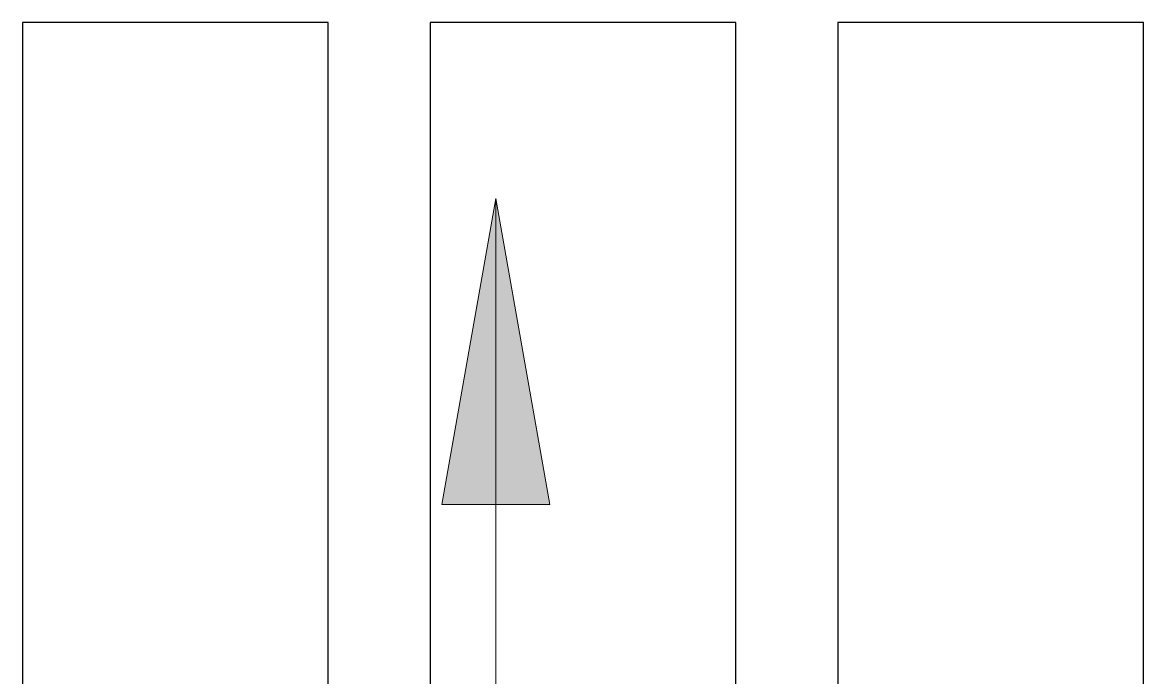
# Model space of a CAD drawing. Header units: millimetres. Extents: x -794334 to -714814, y -17806 to 22403.
# Drawn here: x -743431 to -742331, y -3439 to -2796 of the extents above; entities that cross this region are included whole.
import ezdxf
from ezdxf.xclip import XClip

# ---------------------------------------------------------------- set-up
doc = ezdxf.new("R2010")
doc.units = ezdxf.units.MM
doc.header["$XCLIPFRAME"] = 0
doc.layers.add('000 - WIPEOUT', color=250, linetype='Continuous')
doc.layers.add('A11_ALU.SOLID SHEET', color=2, linetype='Continuous')
doc.layers.add('G-ANNO-TEXT', color=3, linetype='Continuous', lineweight=9)

# ---------------------------------------------------------------- blocks, each defined once
blk = doc.blocks.new('*U1251')
at = {"color": 3}
for points in [[(-437.5, 7950), (437.5, 7950), (437.5, 7650), (-437.5, 7650)], [(-437.5, 7550), (437.5, 7550), (437.5, 7250), (-437.5, 7250)], [(-437.5, 7150), (437.5, 7150), (437.5, 6850), (-437.5, 6850)]]:
    blk.add_wipeout(points, dxfattribs=at).dxf.layer = '000 - WIPEOUT'
at = {"layer": 'A11_ALU.SOLID SHEET', "color": 0, "linetype": 'ByBlock'}
for points in [[(-437.5, 7650), (437.5, 7650), (437.5, 7950), (-437.5, 7950)], [(-437.5, 7250), (437.5, 7250), (437.5, 7550), (-437.5, 7550)], [(-437.5, 6850), (437.5, 6850), (437.5, 7150), (-437.5, 7150)]]:
    blk.add_lwpolyline(points, close=True, dxfattribs=at)
blk = doc.blocks.new('*U1610')
at = {"layer": 'A11_ALU.SOLID SHEET', "color": 0, "linetype": 'ByBlock', "rotation": 90}
blk.add_blockref('*U1251', (9200, -6813), dxfattribs=at)

msp = doc.modelspace()

# ---------------------------------------------------------------- block references
at = {"layer": 'A11_ALU.SOLID SHEET'}
ref = msp.add_blockref('*U1610', (-744681.2, 3579), dxfattribs=at)
XClip(ref).set_block_clipping_path([(-45802.4668593339, -9620.0029952967), (23702.8690583039, 10334.9999958097)])

# ---------------------------------------------------------------- next in the draw order: hatches: boundary and pattern name
at = {"layer": 'G-ANNO-TEXT'}
msp.add_hatch(color=7, dxfattribs=at).paths.add_polyline_path([(-742966.8, -2969.4), (-743019.7, -3269.4), (-742913.9, -3269.4)])

# ---------------------------------------------------------------- next in the draw order: linework, layer by layer
at = {"layer": 'G-ANNO-TEXT', "color": 10}
for p, q in [((-742966.8, -2969.4), (-743019.7, -3269.4)), ((-742913.9, -3269.4), (-742966.8, -2969.4)), ((-742966.8, -2969.4), (-742966.8, -14309.2)), ((-743019.7, -3269.4), (-742913.9, -3269.4))]:
    msp.add_line(p, q, dxfattribs=at)

doc.saveas('drawing.dxf')
